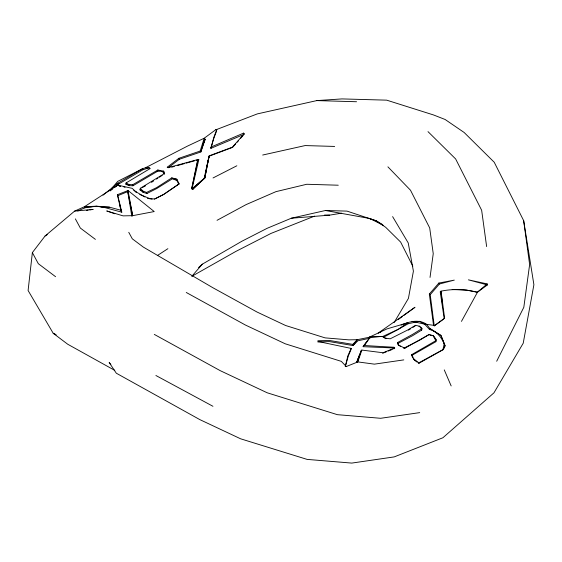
<?xml version="1.0" encoding="UTF-8"?>
<svg xmlns="http://www.w3.org/2000/svg" width="562" height="562" viewBox="0 0 562 562"><rect width="100%" height="100%" fill="white"/><g stroke="black" fill="none" stroke-linecap="round" stroke-linejoin="round"><path stroke-width="0.84" d="M129.014 185.636L128.733 184.477L126.176 182.882L125.951 184.294L129.014 185.636L132.969 185.769L156.995 171.6L157.803 170.033L159.285 170.974L162.587 171.698L164.378 173.974L163.668 171.143L157.803 170.033L132.674 184.743L125.951 184.294L126.176 182.882L150.244 168.495L149.218 167.82L145.558 167.715L142.537 168.733L117.732 181.371L111.367 188.825M114.929 187.244L117.718 185.123L117.851 183.198L142.537 168.733L143.064 169.696L149.218 167.82M385.082 338.745L385.132 338.12L382.848 336.427L370.267 337.06L357.235 339.701L348.911 339.862L325.089 337.874L285.615 325.51L256.982 312.008L212.78 287.681L143.296 247.076L132.295 238.808L128.761 232.31M412.48 357.355L412.129 355.247L435.852 341.717L436.049 339.497L433.267 335.774L429.305 334.411L405.012 348.145L403.467 348.068M210.94 147.574L211.291 146.921L210.954 147.757L211.291 146.921L243.592 133.117L244.21 134.29L210.898 148.354L214.136 136.475L216.869 129.422L257.305 113.903L316.785 100.598L341.97 98.912L386.684 100.155L433.52 114.95L445.118 119.488L464.128 132.47L494.23 162.256L523.665 220.648L533.9 284.73L523.215 343.22L493.963 392.817L442.919 437.749L394.208 456.899L351.777 463.088L307.105 459.393L240.641 438.81L199.882 419.638L116.313 373.21L109.161 362.511L110.855 364.471M363.607 345.932L364.309 345.525L394.025 347.267L394.714 348.004L363.108 346.691L370.267 337.06L369.824 338.247L357.924 340.769L352.971 345.553L329.444 341.598L317.783 341.914L318.492 341.57L350.969 348.391L351.145 349.157L348.342 355.936L345.293 366.515L346.276 366.543L357.811 361.907L374.39 364.148L403.79 359.891M136.559 192.422L132.196 188.354L117.718 185.123L84.497 206.69L74.613 211.108L45.065 236.012L32.364 252.612L28.1 290.519L53.214 333.294L67.721 344.239L114.781 370.386M430.028 277.431L433.239 253.68L429.698 227.954L410.499 190.23L387.906 166.844M361.183 350.674L357.123 362.349L359.202 355.816L356.793 362.068L361.183 350.674L361.837 350.077L383.024 352.76L394.714 348.004L393.786 348.883L394.025 347.267M420.748 327.702L421.964 328.587L412.424 334.474L397.503 342.581L398.5 345.511L397.903 343.452L412.641 335.662L421.662 330.119L421.964 328.587L419.449 326.178L415.451 325.335L407.534 330.084L390.19 338.816L385.132 338.12L386.565 338.626M209.219 155.822L204.765 178.189L192.675 189.338L191.726 188.509L197.698 159.58L198.808 159.636L192.028 188.909L204.097 178.526L209.219 155.822L232.429 147.153L244.217 133.798L243.592 133.117M442.961 349.641L445.083 345.778C442.224 338.549 437.489 331.369 429.48 329.451L429.804 328.503L440.966 335.458L445.083 345.778L443.362 349.55L419.21 363.122L418.304 363.122L442.961 349.641L444.205 343.656L440.966 335.458L429.804 328.503L426.593 324.267C418.62 318.893 409.178 321.661 401.099 325.096M198.07 159.404L191.726 188.509L192.949 189.303M210.898 148.354L213.363 139.509L216.707 130.623L215.808 129.674L204.196 138.238L187.525 146.078L145.558 167.715L147.307 168.53M200.163 151.059L178.864 158.301L167.265 167.209L168.214 167.792L179.285 159.292L200.817 151.979L200.163 151.059L204.196 138.238M357.811 361.907L361.837 350.077M415.114 326.016L415.451 325.335M496.696 361.24L523.819 307.288L529.636 264.547L523.665 220.648M461.465 321.38L477.51 292.17L487.394 284.927L487.177 283.908L468.399 279.841L487.394 284.927M394.074 322.616L408.419 298.401L413.407 271.151L408.23 242.939L392.62 216.616M487.177 283.908L477.321 292.247C465.491 289.205 453.035 288.65 441.051 291.165L440.215 291.713L444.198 318.71L444.605 318.169L441.051 291.165M393.576 348.707L393.892 348.243M357.235 339.701L352.971 345.553L352.781 344.38L357.235 339.701L352.971 345.553M364.309 345.525L363.951 345.244L363.516 346.129L370.267 337.06M363.108 346.691L367.759 340.846M429.305 334.411L419.638 340.207L404.254 347.955L398.507 345.012L400.601 346.522M444.605 318.169L434.243 325.855L433.499 324.984L429.333 294.045L438.873 283.051L454.3 280.115L439.379 284.014L430.211 294.678L434.243 325.855L443.488 319.216M191.768 276.371L202.327 264.168L241.878 241.246L267.112 228.32L291.32 218.225L325.44 210.504L347.007 211.115L376.252 220.81L382.034 224.294M232.577 147.385L235.485 144.111M237.227 142.151L238.393 140.837M240.719 138.217L243.051 135.597M192.323 189.106L192.675 189.338L204.097 178.526L192.028 188.909M198.527 267.603L202.327 264.168M113.391 187.174L114.662 186.036M115.941 184.905L117.851 183.198L119.306 183.655L143.064 169.696M154.557 199.088L163.739 194.396L179.152 183.865L176.875 179.243L171.817 177.852L156.615 187.624L146.563 192.436L140.043 189.9L140.416 188.228L164.392 173.553M103.001 195.183L117.851 183.198M110.054 190.954L112.843 188.832M398.261 319.546L402.441 316.476M403.839 315.451L414.995 307.274L378.282 333.027L380.727 332.177M429.48 329.451L424.633 324.148L419.357 321.26L408.209 323.74L407.619 322.834L398.142 329.395L383.235 337.397L382.848 336.427L369.164 337.256L369.824 338.247M179.152 183.865L163.739 194.396L154.522 199.018L147.778 198.358M157.859 255.225L167.89 248.685M151.459 182.369L153.616 180.971M156.482 179.102L157.922 178.168M159.355 177.241L162.221 175.372M119.306 183.655L117.634 184.729L120.654 186.507M45.065 236.012L47.257 234.635M408.412 330.133L410.646 328.763M412.88 327.393L414.37 326.48M77.781 210.982L84.792 207.835L84.497 206.69L96.453 206.205L104.827 207.568L121.799 212.197L121.062 210.883L117.402 194.712L128.031 190.539L132.653 215.675L131.789 216.166L127.75 191.628L128.031 190.539L154.213 211.558L132.653 215.675L123.092 215.871L106.738 210.961L114.796 213.757M192.323 276.033L235.611 251.551L271.032 233.406L314.53 216.138M408.209 323.74L398.142 329.395L382.848 336.427M142.586 187.42L145.579 185.797M217.03 220.318L246.156 204.582L275.963 191.642L306.733 184.266L338.261 185.214M383.291 225.32L370.147 218.639M162.587 171.698L163.668 171.143L164.378 173.974M213.033 177.964L236.841 165.776M143.064 192.288L142.622 190.855L140.416 188.228L140.043 189.9L143.064 192.288L146.914 193.525L156.763 188.53L172.555 178.695L176.875 179.243L176.925 180.641L178.765 184.195M369.164 337.256L387 328.882L407.619 322.834M121.799 212.197L117.802 195.688L127.75 191.628L132.653 215.675M477.321 292.247L466.397 290.041L452.171 289.556M382.652 353.252L386.628 351.693M388.223 351.067L392.199 349.501M209.844 155.906L231.762 147.694M418.936 326.367L419.449 326.178L421.584 328.77L421.662 330.119M198.428 159.376L168.41 167.595L167.265 167.209M171.761 167.146L174.297 166.443M177.676 165.502L184.434 163.626M186.127 163.156L194.578 160.809M196.271 160.339L198.808 159.636M156.995 171.6L159.285 170.974M215.808 129.674L216.869 129.422M262.686 155.035L305.138 145.572L334.65 146.436M291.32 218.225L329.627 215.141L341.626 213.167M86.407 210.413L88.101 210.16M89.787 209.914L93.159 209.415L74.613 211.108M419.702 412.627L380.636 418.29L337.376 414.672L267.203 392.789L220.22 370.66L154.29 334.404M84.792 207.835L96.453 206.205L109.435 207.167L120.971 210.258M84.497 206.69L91.374 206.823M100.837 207.006L109.435 207.167M324.541 215.021L329.627 215.141M316.785 100.598L356.547 101.736M352.781 344.38L329.564 340.488L317.853 340.755L318.492 341.57M325.44 210.504L369.03 218.365M147.904 198.414L152.105 199.173M412.03 321.359L424.633 324.148L434.616 325.412M404.254 347.955L405.012 348.145M429.747 335.078L432.178 335.753M369.944 218.744L376.252 220.81L385.694 227.308L400.643 242.082L412.838 266.212M149.942 198.66L139.762 194.487M123.703 186.816L125.045 187.371M176.925 180.641L172.555 178.695L171.817 177.852M117.718 185.123L119.931 186.219M55.561 334.46L53.214 333.294L56.228 334.882M155.899 375.5L212.949 406.291M186.261 292.479L245.376 325.012L285.264 343.811L341.324 361.366L346.276 366.543M135.421 191.459L144.912 196.995M419.21 363.122L413.126 358.598M351.06 348.545L350.716 348.307L351.046 348.714L347.864 355.83L345.293 366.515M429.333 294.045L430.211 294.678M95.4 239.377L80.338 228.053L75.371 218.878M55.582 276.701L38.321 263.69L32.364 252.612M133.728 190.209L136.32 192.295M417.123 362.146L414.173 359.687L411.777 354.594L435.831 340.691L436.049 339.497L433.267 335.774L435.831 340.691L435.852 341.717M413.232 358.619L415.768 360.867M428.005 131.634L455.649 158.962L481.648 210.251L486.629 246.563M412.129 355.247L411.777 354.594L412.438 357.362M438.873 283.051L439.379 284.014M397.503 342.581L397.903 343.452M444.268 369.894L451.16 385.925M178.864 158.301L179.285 159.292M117.402 194.712L117.802 195.688M146.563 192.436L146.914 193.525M132.674 184.743L132.969 185.769M119.453 203.247L121.062 210.883M440.938 291.327L442.547 304.857M206.697 166.9L204.765 178.189L209.036 156.215L206.697 166.9M204.877 138.997L200.817 151.979L205.207 139.236L202.805 144.975L204.877 138.997"/></g></svg>
